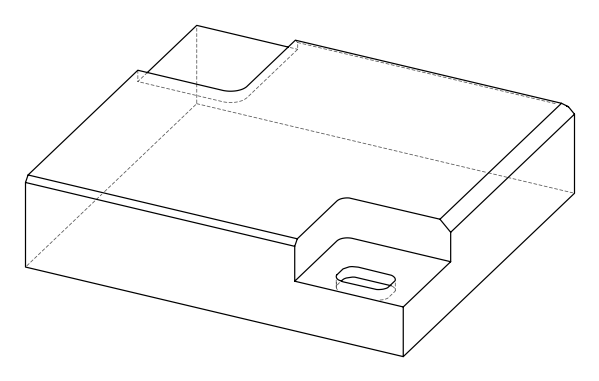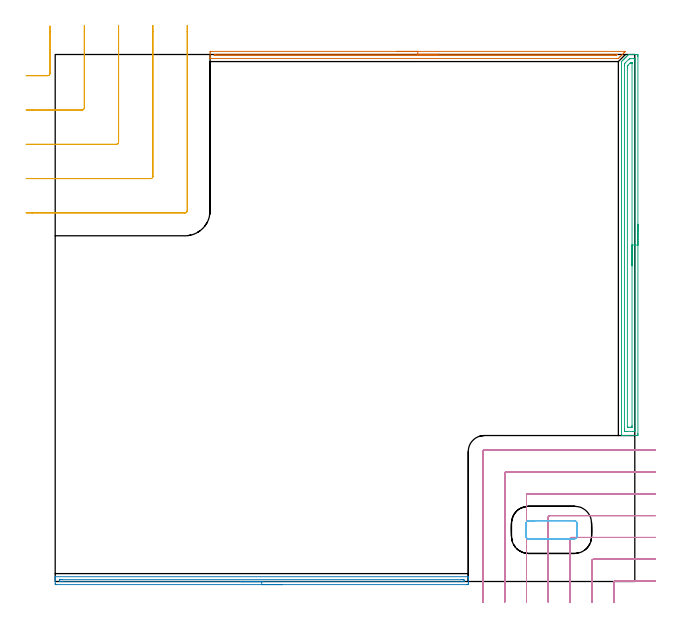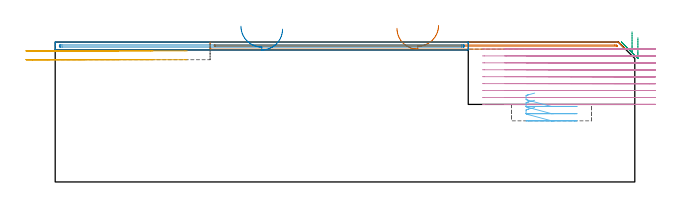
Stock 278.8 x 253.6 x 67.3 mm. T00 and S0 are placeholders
(PLAN: 6 operations, 3 tool changes, 27.4 min)
(1 AREA_MILL | FG_CHAMFER_SURFACE | UGT0205_001 | 3.32 min | 1184 mm3)
(2 AREA_MILL_1 | FG_CHAMFER_SURFACE_1 | UGT0205_001 | 3.33 min | 1458 mm3)
(3 AREA_MILL_2 | FG_CHAMFER_SURFACE_2 | UGT0205_001 | 4.6 min | 5847 mm3)
(4 MILL_CORNER_NOTCH_RECTANGULAR | CORNER_NOTCH_RECTANGULAR | UGT0201_132 | Follow Part, ap 3.5, ae 75% | 13.23 min | 168146 mm3)
(5 MILL_CORNER_NOTCH_RECTANGULAR_1 | CORNER_NOTCH_RECTANGULAR_1 | UGT0201_105 | Follow Part, ap 5.5, ae 75% | 2.24 min | 54940 mm3)
(6 MILL_RECTANGULAR_POCKET | POCKET_RECTANGULAR_STRAIGHT | UGT0201_132 | Follow Part, ap 3.5, ae 75% | 0.7 min | 6451 mm3)
(TOOL UGT0205_001 | Chamfer Mill 20 x 3 x 45 deg. | D20 FL50 Z2)
(TOOL UGT0201_132 | Carbide End Mill 14.0 | D14 FL30 Z4)
(TOOL UGT0201_105 | End Mill 22 mm | D22 FL25 Z2)
(OP 1 AREA_MILL)
G17 G21 G94 G90
T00 M6
G54
G17 G0 G90 X164.4 Y255. S1061 M3
G43 Z77.3 H0
Z73.9
G94 G1 X164.438 Z73.028 F250.
X164.552 Z72.164
X164.741 Z71.312
X165.003 Z70.48
X165.337 Z69.674
X165.74 Z68.9
X166.209 Z68.164
X166.74 Z67.472
X167.329 Z66.829
X167.972 Z66.24
X168.664 Z65.708
X169.4 Z65.24
X170.174 Z64.837
X170.98 Z64.503
X171.812 Z64.241
X172.664 Z64.052
X173.528 Z63.938
X174.4 Z63.9
X274.265 Y254.999 Z63.899
X274.283 Y254.994 Z63.904
X274.265 Y254.968 Z63.93
X274.143 Y254.843 Z64.056
X273.668 Y254.368 Z64.531
X273.479 Y254.177 Z64.719
X272.944 Y253.644 Z65.255
X272.602 Y253.3 Z65.596
X272.116 Y252.816 Z66.084
X271.88 Y252.579 Z66.319
X271.726 Y252.423 Z66.472
X271.575 Y252.274 Z66.624
X271.433 Y252.132 Z66.766
X271.287 Y251.985 Z66.911
X270.986 Y251.687 Z67.211
X270.901 Y251.606 Z67.292
X270.091 Y251.6 Z67.3
X74.684
X74.51 Y251.602 Z67.289
X74.503 Y251.756 Z67.137
X74.5 Y251.917 Z66.982
Y252.139 Z66.761
Y252.862 Z66.033
Y254.1 Z64.797
X74.505 Y254.615 Z64.28
X74.51 Y254.992 Z63.904
X74.743 Y254.996 Z63.902
X75.132 Y255. Z63.9
X174.4
Y253.586 Z65.314
X269.923 Y253.585 Z65.315
X270.091 Y253.584 Z65.316
X270.253 Y253.58 Z65.32
X270.41 Y253.571 Z65.329
X270.339 Y253.496 Z65.404
X270.196 Y253.348 Z65.552
X270.091 Y253.243 Z65.657
X269.894 Y253.055 Z65.845
X269.854 Y253.021 Z65.879
X269.041 Y253.014 Z65.886
X76.92 Y253.015 Z65.885
X76.763 Y253.016 Z65.884
X76.56 Y253.02 Z65.88
X76.516 Y253.021 Z65.879
X76.51 Y253.048 Z65.852
X76.507 Y253.082 Z65.818
X76.506 Y253.268 Z65.632
X76.524 Y253.579 Z65.321
X76.846 Y253.584 Z65.316
X76.92 Y253.585 Z65.315
X174.4 Y253.586 Z65.314
X175.272 Z65.352
X176.137 Z65.466
X176.988 Z65.655
X177.82 Z65.917
X178.626 Z66.251
X179.4 Z66.654
X180.136 Z67.123
X180.828 Z67.654
X181.471 Z68.243
X182.06 Z68.886
X182.592 Z69.578
X183.06 Z70.314
X183.463 Z71.088
X183.797 Z71.894
X184.059 Z72.726
X184.248 Z73.578
X184.362 Z74.443
X184.4 Z75.314
G0 Z77.3
M5
M2
(OP 2 AREA_MILL_1)
G17 G21 G94 G90
T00 M6
G54
G17 G0 G90 X109.35 Y-1.5 S1061 M3
G43 Z77.3 H0
Z73.5
G94 G1 X109.312 Z72.629 F250.
X109.198 Z71.764
X109.009 Z70.912
X108.747 Z70.08
X108.413 Z69.274
X108.01 Z68.5
X107.541 Z67.764
X107.01 Z67.072
X106.421 Z66.429
X105.778 Z65.84
X105.086 Z65.309
X104.35 Z64.84
X103.576 Z64.437
X102.77 Z64.103
X101.938 Z63.841
X101.086 Z63.652
X100.222 Z63.538
X99.35 Z63.5
X0.62
X0.059 Y-1.493 Z63.503
X0.008 Y-1.491 Z63.505
X0. Y-0.934 Z64.06
Y0.5 Z65.496
Y0.845 Z65.84
Y1.534 Z66.534
Y1.862 Z66.861
X0.007 Y2.255 Z67.247
X0.01 Y2.297 Z67.288
X0.173 Y2.3 Z67.3
X198.527
X198.69 Y2.297 Z67.288
X198.693 Y2.255 Z67.247
X198.7 Y1.862 Z66.861
Y1.535 Z66.534
Y0.845 Z65.84
Y-0.389 Z64.607
X198.697 Y-0.934 Z64.06
X198.692 Y-1.491 Z63.505
X198.641 Y-1.493 Z63.503
X198.08 Y-1.5 Z63.5
X99.35
Y-0.086 Z64.914
X3.341
X2.446 Y-0.083 Z64.917
X2.407 Y-0.081 Z64.919
X2.01 Y-0.045 Z64.955
X2.005 Y0.355 Z65.355
X2.01 Y0.845 Z65.845
X2.37 Y0.881 Z65.881
X2.407 Y0.883 Z65.883
X3.259 Y0.886 Z65.886
X195.359
X196.254 Y0.883 Z65.883
X196.293 Y0.881 Z65.881
X196.69 Y0.845 Z65.845
X196.695 Y0.445 Z65.445
X196.69 Y-0.045 Z64.955
X196.33 Y-0.081 Z64.919
X196.293 Y-0.083 Z64.917
X195.441 Y-0.086 Z64.914
X99.35
X98.478 Z64.952
X97.613 Z65.066
X96.762 Z65.255
X95.93 Z65.517
X95.124 Z65.851
X94.35 Z66.254
X93.614 Z66.723
X92.922 Z67.254
X92.279 Z67.843
X91.69 Z68.486
X91.158 Z69.179
X90.69 Z69.914
X90.287 Z70.688
X89.953 Z71.494
X89.691 Z72.326
X89.502 Z73.178
X89.388 Z74.043
X89.35 Z74.914
G0 Z77.3
M5
M2
(OP 3 AREA_MILL_2)
G17 G21 G94 G90
T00 M6
G54
G17 G0 G90 X280.3 Y171.85 S1061 M3
G43 Z77.3 H0
Z69.4
G94 G1 Y171.812 Z68.528 F250.
Y171.698 Z67.663
Y171.509 Z66.812
Y171.247 Z65.98
Y170.913 Z65.174
Y170.51 Z64.4
Y170.042 Z63.664
Y169.51 Z62.972
Y168.921 Z62.329
Y168.278 Z61.74
Y167.586 Z61.208
Y166.85 Z60.74
Y166.076 Z60.337
Y165.27 Z60.003
Y164.438 Z59.741
Y163.587 Z59.552
Y162.722 Z59.438
Y161.85 Z59.4
Y71.263
X280.299 Y70.807 Z59.401
X280.295 Y70.376 Z59.403
X280.292 Y70.21 Z59.406
X279.87 Y70.2 Z59.827
X275.47 Z64.224
X274.907 Z64.789
X274.59 Z65.106
X274.027 Z65.669
X273.71 Z65.985
X272.709 Y70.201 Z66.99
X272.406 Y70.21 Z67.293
X272.4 Y70.361 Z67.3
Y249.323
X272.405 Y250.102 Z67.291
X272.515 Y250.215 Z67.181
X273.138 Y250.839 Z66.56
X273.27 Y250.972 Z66.426
X273.407 Y251.108 Z66.291
X273.572 Y251.273 Z66.126
X273.71 Y251.412 Z65.985
X273.853 Y251.554 Z65.845
X274.005 Y251.707 Z65.692
X274.15 Y251.852 Z65.545
X274.299 Y252. Z65.399
X274.439 Y252.14 Z65.258
X274.59 Y252.293 Z65.105
X274.746 Y252.447 Z64.952
X274.873 Y252.574 Z64.825
X275.03 Y252.733 Z64.665
X275.533 Y253.233 Z64.167
X275.789 Y253.488 Z63.909
X275.805 Y253.499 Z63.893
X276.386 Y253.5 Z63.313
X277.23 Z62.465
X278.427 Z61.27
X278.99 Z60.704
X279.588 Z60.107
X279.87 Y253.496 Z59.825
X280.291 Y253.49 Z59.405
X280.294 Y253.323 Z59.403
X280.299 Y252.893 Z59.401
X280.3 Y252.456 Z59.4
Y161.85
X278.886 Z60.814
Y73.485
X278.885 Y72.699 Z60.815
X278.884 Y72.592 Z60.816
X278.877 Y72.21 Z60.823
X278.494 Y72.203 Z61.206
X278.11 Y72.201 Z61.59
X277.617 Y72.2 Z62.083
X274.977 Z64.723
X274.59 Y72.201 Z65.11
X274.093 Y72.204 Z65.607
X273.902 Y72.21 Z65.798
X273.821 Y72.238 Z65.879
X273.816 Y72.485 Z65.884
X273.815 Y72.592 Z65.885
X273.814 Y73.379 Z65.886
X273.815 Y248.43 Z65.885
X273.818 Y248.823 Z65.882
X273.821 Y249.019 Z65.879
X273.824 Y249.062 Z65.876
X273.846 Y249.088 Z65.854
X273.892 Y249.138 Z65.808
X274.072 Y249.323 Z65.628
X275.858 Y251.108 Z63.842
X276.108 Y251.354 Z63.592
X276.19 Y251.431 Z63.51
X276.255 Y251.49 Z63.445
X276.35 Y251.492 Z63.35
X276.844 Y251.499 Z62.856
X278.11 Z61.59
X278.607 Y251.496 Z61.093
X278.798 Y251.49 Z60.902
X278.879 Y251.462 Z60.821
X278.884 Y251.215 Z60.816
X278.885 Y251.108 Z60.815
X278.886 Y250.321 Z60.814
Y161.85
X277.472 Z62.228
X277.471 Y75.025 Z62.229
X277.467 Y74.378 Z62.233
X277.465 Y74.256 Z62.235
X277.457 Y74.209 Z62.243
X277.401 Y74.204 Z62.299
X277.23 Y74.201 Z62.47
X276.525 Y74.2 Z63.175
X275.645 Z64.055
X275.47 Y74.201 Z64.23
X275.295 Y74.205 Z64.405
X275.247 Y74.21 Z64.453
X275.235 Y74.217 Z64.465
X275.233 Y74.231 Z64.467
X275.23 Y74.296 Z64.47
X275.229 Y74.378 Z64.471
X275.228 Y74.623 Z64.472
Y246.89
X275.229 Y247.537 Z64.471
X275.231 Y247.78 Z64.469
X275.235 Y248.022 Z64.465
X275.47 Y248.268 Z64.23
X275.549 Y248.35 Z64.151
X276.522 Y249.323 Z63.178
X276.667 Y249.46 Z63.033
X276.694 Y249.483 Z63.006
X276.764 Y249.49 Z62.936
X276.88 Y249.496 Z62.82
X277.055 Y249.5 Z62.645
X277.23 Y249.499 Z62.47
X277.405 Y249.495 Z62.295
X277.453 Y249.49 Z62.247
X277.465 Y249.483 Z62.235
X277.467 Y249.469 Z62.233
X277.47 Y249.404 Z62.23
X277.471 Y249.323 Z62.229
X277.472 Y249.077 Z62.228
Y161.85
Y160.978 Z62.266
Y160.114 Z62.38
Y159.262 Z62.569
Y158.43 Z62.831
Y157.624 Z63.165
Y156.85 Z63.568
Y156.114 Z64.037
Y155.422 Z64.568
Y154.779 Z65.157
Y154.19 Z65.801
Y153.659 Z66.493
Y153.19 Z67.228
Y152.787 Z68.002
Y152.453 Z68.808
Y152.191 Z69.64
Y152.002 Z70.492
Y151.888 Z71.357
Y151.85 Z72.228
G0 Z77.3
M5
M2
(OP 4 MILL_CORNER_NOTCH_RECTANGULAR)
G17 G21 G94 G90
T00 M6
G54
G17 G0 G90 X288.8 Y0.2 S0 M3
G43 Z77.3 H0
Z63.967
G94 G1 X285.8 F250.
X269.395 F500.
G3 X268.7 Y-0.495 R0.7
G1 Y-7.
Y-10. F250.
G0 Z77.3
X288.8 Y10.7
Z63.967
G1 X285.8
X258.895 F500.
G3 X258.2 Y10.005 R0.7
G1 Y-7.
Y-10. F250.
G0 Z77.3
X288.8 Y21.2
Z63.967
G1 X285.8
X248.396 F500.
G3 X247.7 Y20.504 R0.7
G1 Y-7.
Y-10. F250.
G0 Z77.3
X288.8 Y31.7
Z63.967
G1 X285.8
X237.896 F500.
G3 X237.2 Y31.004 R0.7
G1 Y-7.
Y-10. F250.
G0 Z77.3
X288.8 Y42.2
Z63.967
G1 X285.8
X227.396 F500.
G3 X226.7 Y41.504 R0.7
G1 Y-7.
Y-10. F250.
G0 Z77.3
X288.8 Y52.7
Z63.967
G1 X285.8
X216.897 F500.
G3 X216.2 Y52.003 R0.7
G1 Y-7.
Y-10. F250.
G0 Z77.3
X288.8 Y63.2
Z63.967
G1 X285.8
X206.397 F500.
G3 X205.7 Y62.503 R0.7
G1 Y-7.
Y-10. F250.
G0 Z77.3
X288.8 Y0.2
Z60.633
G1 X285.8
X269.395 F500.
G3 X268.7 Y-0.495 R0.7
G1 Y-7.
Y-10. F250.
G0 Z77.3
X288.8 Y10.7
Z60.633
G1 X285.8
X258.895 F500.
G3 X258.2 Y10.005 R0.7
G1 Y-7.
Y-10. F250.
G0 Z77.3
X288.8 Y21.2
Z60.633
G1 X285.8
X248.396 F500.
G3 X247.7 Y20.504 R0.7
G1 Y-7.
Y-10. F250.
G0 Z77.3
X288.8 Y31.7
Z60.633
G1 X285.8
X237.896 F500.
G3 X237.2 Y31.004 R0.7
G1 Y-7.
Y-10. F250.
G0 Z77.3
X288.8 Y42.2
Z60.633
G1 X285.8
X227.396 F500.
G3 X226.7 Y41.504 R0.7
G1 Y-7.
Y-10. F250.
G0 Z77.3
X288.8 Y52.7
Z60.633
G1 X285.8
X216.897 F500.
G3 X216.2 Y52.003 R0.7
G1 Y-7.
Y-10. F250.
G0 Z77.3
X288.8 Y63.2
Z60.633
G1 X285.8
X206.397 F500.
G3 X205.7 Y62.503 R0.7
G1 Y-7.
Y-10. F250.
G0 Z77.3
X288.8 Y0.2
Z57.3
G1 X285.8
X269.395 F500.
G3 X268.7 Y-0.495 R0.7
G1 Y-7.
Y-10. F250.
G0 Z77.3
X288.8 Y10.7
Z57.3
G1 X285.8
X258.896 F500.
G3 X258.2 Y10.004 R0.7
G1 Y-7.
Y-10. F250.
G0 Z77.3
X288.8 Y21.2
Z57.3
G1 X285.8
X248.396 F500.
G3 X247.7 Y20.504 R0.7
G1 Y-7.
Y-10. F250.
G0 Z77.3
X288.8 Y31.7
Z57.3
G1 X285.8
X237.896 F500.
G3 X237.2 Y31.004 R0.7
G1 Y-7.
Y-10. F250.
G0 Z77.3
X288.8 Y42.2
Z57.3
G1 X285.8
X227.396 F500.
G3 X226.7 Y41.504 R0.7
G1 Y-7.
Y-10. F250.
G0 Z77.3
X288.8 Y52.7
Z57.3
G1 X285.8
X216.897 F500.
G3 X216.2 Y52.003 R0.7
G1 Y-7.
Y-10. F250.
G0 Z77.3
X288.8 Y63.2
Z57.3
G1 X285.8
X206.397 F500.
G3 X205.7 Y62.503 R0.7
G1 Y-7.
Y-10. F250.
G0 Z77.3
X288.8 Y0.2
Z53.967
G1 X285.8
X269.395 F500.
G3 X268.7 Y-0.495 R0.7
G1 Y-7.
Y-10. F250.
G0 Z77.3
X288.8 Y10.7
Z53.967
G1 X285.8
X258.896 F500.
G3 X258.2 Y10.004 R0.7
G1 Y-7.
Y-10. F250.
G0 Z77.3
X288.8 Y21.2
Z53.967
G1 X285.8
X248.396 F500.
G3 X247.7 Y20.504 R0.7
G1 Y-7.
Y-10. F250.
G0 Z77.3
X288.8 Y31.7
Z53.967
G1 X285.8
X237.896 F500.
G3 X237.2 Y31.004 R0.7
G1 Y-7.
Y-10. F250.
G0 Z77.3
X288.8 Y42.2
Z53.967
G1 X285.8
X227.396 F500.
G3 X226.7 Y41.504 R0.7
G1 Y-7.
Y-10. F250.
G0 Z77.3
X288.8 Y52.7
Z53.967
G1 X285.8
X216.897 F500.
G3 X216.2 Y52.003 R0.7
G1 Y-7.
Y-10. F250.
G0 Z77.3
X288.8 Y63.2
Z53.967
G1 X285.8
X206.397 F500.
G3 X205.7 Y62.503 R0.7
G1 Y-7.
Y-10. F250.
G0 Z77.3
X288.8 Y0.2
Z50.633
G1 X285.8
X269.395 F500.
G3 X268.7 Y-0.495 R0.7
G1 Y-7.
Y-10. F250.
G0 Z77.3
X288.8 Y10.7
Z50.633
G1 X285.8
X258.896 F500.
G3 X258.2 Y10.004 R0.7
G1 Y-7.
Y-10. F250.
G0 Z77.3
X288.8 Y21.2
Z50.633
G1 X285.8
X248.396 F500.
G3 X247.7 Y20.504 R0.7
G1 Y-7.
Y-10. F250.
G0 Z77.3
X288.8 Y31.7
Z50.633
G1 X285.8
X237.896 F500.
G3 X237.2 Y31.004 R0.7
G1 Y-7.
Y-10. F250.
G0 Z77.3
X288.8 Y42.2
Z50.633
G1 X285.8
X227.396 F500.
G3 X226.7 Y41.504 R0.7
G1 Y-7.
Y-10. F250.
G0 Z77.3
X288.8 Y52.7
Z50.633
G1 X285.8
X216.897 F500.
G3 X216.2 Y52.003 R0.7
G1 Y-7.
Y-10. F250.
G0 Z77.3
X288.8 Y63.2
Z50.633
G1 X285.8
X206.397 F500.
G3 X205.7 Y62.503 R0.7
G1 Y-7.
Y-10. F250.
G0 Z77.3
X288.8 Y0.2
Z47.3
G1 X285.8
X269.395 F500.
G3 X268.7 Y-0.495 R0.7
G1 Y-7.
Y-10. F250.
G0 Z77.3
X288.8 Y10.7
Z47.3
G1 X285.8
X258.896 F500.
G3 X258.2 Y10.004 R0.7
G1 Y-7.
Y-10. F250.
G0 Z77.3
X288.8 Y21.2
Z47.3
G1 X285.8
X248.396 F500.
G3 X247.7 Y20.504 R0.7
G1 Y-7.
Y-10. F250.
G0 Z77.3
X288.8 Y31.7
Z47.3
G1 X285.8
X237.896 F500.
G3 X237.2 Y31.004 R0.7
G1 Y-7.
Y-10. F250.
G0 Z77.3
X288.8 Y42.2
Z47.3
G1 X285.8
X227.396 F500.
G3 X226.7 Y41.504 R0.7
G1 Y-7.
Y-10. F250.
G0 Z77.3
X288.8 Y52.7
Z47.3
G1 X285.8
X216.897 F500.
G3 X216.2 Y52.003 R0.7
G1 Y-7.
Y-10. F250.
G0 Z77.3
X288.8 Y63.2
Z47.3
G1 X285.8
X206.397 F500.
G3 X205.7 Y62.503 R0.7
G1 Y-7.
Y-10. F250.
G0 Z77.3
X288.8 Y0.2
Z43.967
G1 X285.8
X269.395 F500.
G3 X268.7 Y-0.495 R0.7
G1 Y-7.
Y-10. F250.
G0 Z77.3
X288.8 Y10.7
Z43.967
G1 X285.8
X258.896 F500.
G3 X258.2 Y10.004 R0.7
G1 Y-7.
Y-10. F250.
G0 Z77.3
X288.8 Y21.2
Z43.967
G1 X285.8
X248.396 F500.
G3 X247.7 Y20.504 R0.7
G1 Y-7.
Y-10. F250.
G0 Z77.3
X288.8 Y31.7
Z43.967
G1 X285.8
X237.896 F500.
G3 X237.2 Y31.004 R0.7
G1 Y-7.
Y-10. F250.
G0 Z77.3
X288.8 Y42.2
Z43.967
G1 X285.8
X227.396 F500.
G3 X226.7 Y41.504 R0.7
G1 Y-7.
Y-10. F250.
G0 Z77.3
X288.8 Y52.7
Z43.967
G1 X285.8
X216.897 F500.
G3 X216.2 Y52.003 R0.7
G1 Y-7.
Y-10. F250.
G0 Z77.3
X288.8 Y63.2
Z43.967
G1 X285.8
X206.397 F500.
G3 X205.7 Y62.503 R0.7
G1 Y-7.
Y-10. F250.
G0 Z77.3
X288.8 Y0.2
Z40.633
G1 X285.8
X269.395 F500.
G3 X268.7 Y-0.495 R0.7
G1 Y-7.
Y-10. F250.
G0 Z77.3
X288.8 Y10.7
Z40.633
G1 X285.8
X258.896 F500.
G3 X258.2 Y10.004 R0.7
G1 Y-7.
Y-10. F250.
G0 Z77.3
X288.8 Y21.2
Z40.633
G1 X285.8
X248.396 F500.
G3 X247.7 Y20.504 R0.7
G1 Y-7.
Y-10. F250.
G0 Z77.3
X288.8 Y31.7
Z40.633
G1 X285.8
X237.896 F500.
G3 X237.2 Y31.004 R0.7
G1 Y-7.
Y-10. F250.
G0 Z77.3
X288.8 Y42.2
Z40.633
G1 X285.8
X227.396 F500.
G3 X226.7 Y41.504 R0.7
G1 Y-7.
Y-10. F250.
G0 Z77.3
X288.8 Y52.7
Z40.633
G1 X285.8
X216.897 F500.
G3 X216.2 Y52.003 R0.7
G1 Y-7.
Y-10. F250.
G0 Z77.3
X288.8 Y63.2
Z40.633
G1 X285.8
X206.397 F500.
G3 X205.7 Y62.503 R0.7
G1 Y-7.
Y-10. F250.
G0 Z77.3
X288.8 Y0.2
Z37.3
G1 X285.8
X269.395 F500.
G3 X268.7 Y-0.495 R0.7
G1 Y-7.
Y-10. F250.
G0 Z77.3
X288.8 Y10.7
Z37.3
G1 X285.8
X258.896 F500.
G3 X258.2 Y10.004 R0.7
G1 Y-7.
Y-10. F250.
G0 Z77.3
X288.8 Y21.2
Z37.3
G1 X285.8
X248.396 F500.
G3 X247.7 Y20.504 R0.7
G1 Y-7.
Y-10. F250.
G0 Z77.3
X288.8 Y31.7
Z37.3
G1 X285.8
X237.896 F500.
G3 X237.2 Y31.004 R0.7
G1 Y-7.
Y-10. F250.
G0 Z77.3
X288.8 Y42.2
Z37.3
G1 X285.8
X227.396 F500.
G3 X226.7 Y41.504 R0.7
G1 Y-7.
Y-10. F250.
G0 Z77.3
X288.8 Y52.7
Z37.3
G1 X285.8
X216.897 F500.
G3 X216.2 Y52.003 R0.7
G1 Y-7.
Y-10. F250.
G0 Z77.3
X288.8 Y63.2
Z37.3
G1 X285.8
X206.397 F500.
G3 X205.7 Y62.503 R0.7
G1 Y-7.
Y-10. F250.
G0 Z77.3
M5
M2
(OP 5 MILL_CORNER_NOTCH_RECTANGULAR_1)
G17 G21 G94 G90
T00 M6
G54
G17 G0 G90 X-14. Y243.3 S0 M3
G43 Z77.3 H0
Z63.05
G94 G1 X-11. F250.
X-3.594 F500.
G3 X-2.5 Y244.394 R1.1
G1 Y264.212
Y267.212 F250.
G0 Z77.3
X-14. Y226.8
Z63.05
G1 X-11.
X12.905 F500.
G3 X14. Y227.895 R1.1
G1 Y264.5
Y267.5 F250.
G0 Z77.3
X-14. Y210.3
Z63.05
G1 X-11.
X29.405 F500.
G3 X30.5 Y211.395 R1.1
G1 Y264.5
Y267.5 F250.
G0 Z77.3
X-14. Y193.8
Z63.05
G1 X-11.
X45.904 F500.
G3 X47. Y194.896 R1.1
G1 Y264.5
Y267.5 F250.
G0 Z77.3
X-14. Y177.3
Z63.05
G1 X-11.
X62.404 F500.
G3 X63.5 Y178.396 R1.1
G1 Y264.5
Y267.5 F250.
G0 Z77.3
X-14. Y243.3
Z58.8
G1 X-11.
X-3.594 F500.
G3 X-2.5 Y244.394 R1.1
G1 Y264.212
Y267.212 F250.
G0 Z77.3
X-14. Y226.8
Z58.8
G1 X-11.
X12.905 F500.
G3 X14. Y227.895 R1.1
G1 Y264.5
Y267.5 F250.
G0 Z77.3
X-14. Y210.3
Z58.8
G1 X-11.
X29.405 F500.
G3 X30.5 Y211.395 R1.1
G1 Y264.5
Y267.5 F250.
G0 Z77.3
X-14. Y193.8
Z58.8
G1 X-11.
X45.904 F500.
G3 X47. Y194.896 R1.1
G1 Y264.5
Y267.5 F250.
G0 Z77.3
X-14. Y177.3
Z58.8
G1 X-11.
X62.404 F500.
G3 X63.5 Y178.396 R1.1
G1 Y264.5
Y267.5 F250.
G0 Z77.3
M5
M2
(OP 6 MILL_RECTANGULAR_POCKET)
G17 G21 G94 G90
T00 M6
G54
G17 G0 G90 X230.627 Y29.2 S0 M3
G43 Z77.3 H0
Z42.736
G94 G1 X227.7 Z41.952 F250.
X227.59 Z41.923
X227.318 Y29.143 Z41.848
X227.066 Y29.025 Z41.774
X226.848 Y28.852 Z41.699
X226.675 Y28.634 Z41.624
X226.557 Y28.382 Z41.55
X226.5 Y28.11 Z41.475
Y21.59 Z39.728
X226.557 Y21.318 Z39.654
X226.675 Y21.066 Z39.579
X226.848 Y20.848 Z39.505
X227.066 Y20.675 Z39.43
X227.318 Y20.557 Z39.356
X227.59 Y20.5 Z39.281
X227.7 Z39.252
X238.75 Z36.291
X249.8 F500.
G3 X251. Y21.7 R1.2
G1 Y28.
G3 X249.8 Y29.2 R1.2
G1 X227.7
G3 X226.5 Y28. R1.2
G1 Y21.7
G3 X227.7 Y20.5 R1.2
G1 X238.75
X239.75
G0 X230.627 Y29.2 Z39.291
G1 X227.7 Z38.507 F250.
X227.59 Z38.477
X227.318 Y29.143 Z38.403
X227.066 Y29.025 Z38.328
X226.848 Y28.852 Z38.254
X226.675 Y28.634 Z38.179
X226.557 Y28.382 Z38.104
X226.5 Y28.11 Z38.03
Y21.59 Z36.283
X226.557 Y21.318 Z36.208
X226.675 Y21.066 Z36.134
X226.848 Y20.848 Z36.059
X227.066 Y20.675 Z35.985
X227.318 Y20.557 Z35.91
X227.59 Y20.5 Z35.836
X227.7 Z35.806
X238.75 Z32.845
X249.8 F500.
G3 X251. Y21.7 R1.2
G1 Y28.
G3 X249.8 Y29.2 R1.2
G1 X227.7
G3 X226.5 Y28. R1.2
G1 Y21.7
G3 X227.7 Y20.5 R1.2
G1 X238.75
X239.75
G0 X230.627 Y29.2 Z35.845
G1 X227.7 Z35.061 F250.
X227.59 Z35.032
X227.318 Y29.143 Z34.957
X227.066 Y29.025 Z34.883
X226.848 Y28.852 Z34.808
X226.675 Y28.634 Z34.734
X226.557 Y28.382 Z34.659
X226.5 Y28.11 Z34.584
Y21.59 Z32.838
X226.557 Y21.318 Z32.763
X226.675 Y21.066 Z32.688
X226.848 Y20.848 Z32.614
X227.066 Y20.675 Z32.539
X227.318 Y20.557 Z32.465
X227.59 Y20.5 Z32.39
X227.7 Z32.361
X238.75 Z29.4
X249.8 F500.
G3 X251. Y21.7 R1.2
G1 Y28.
G3 X249.8 Y29.2 R1.2
G1 X227.7
G3 X226.5 Y28. R1.2
G1 Y21.7
G3 X227.7 Y20.5 R1.2
G1 X238.75
X239.75
G0 Z77.3
M5
M2
